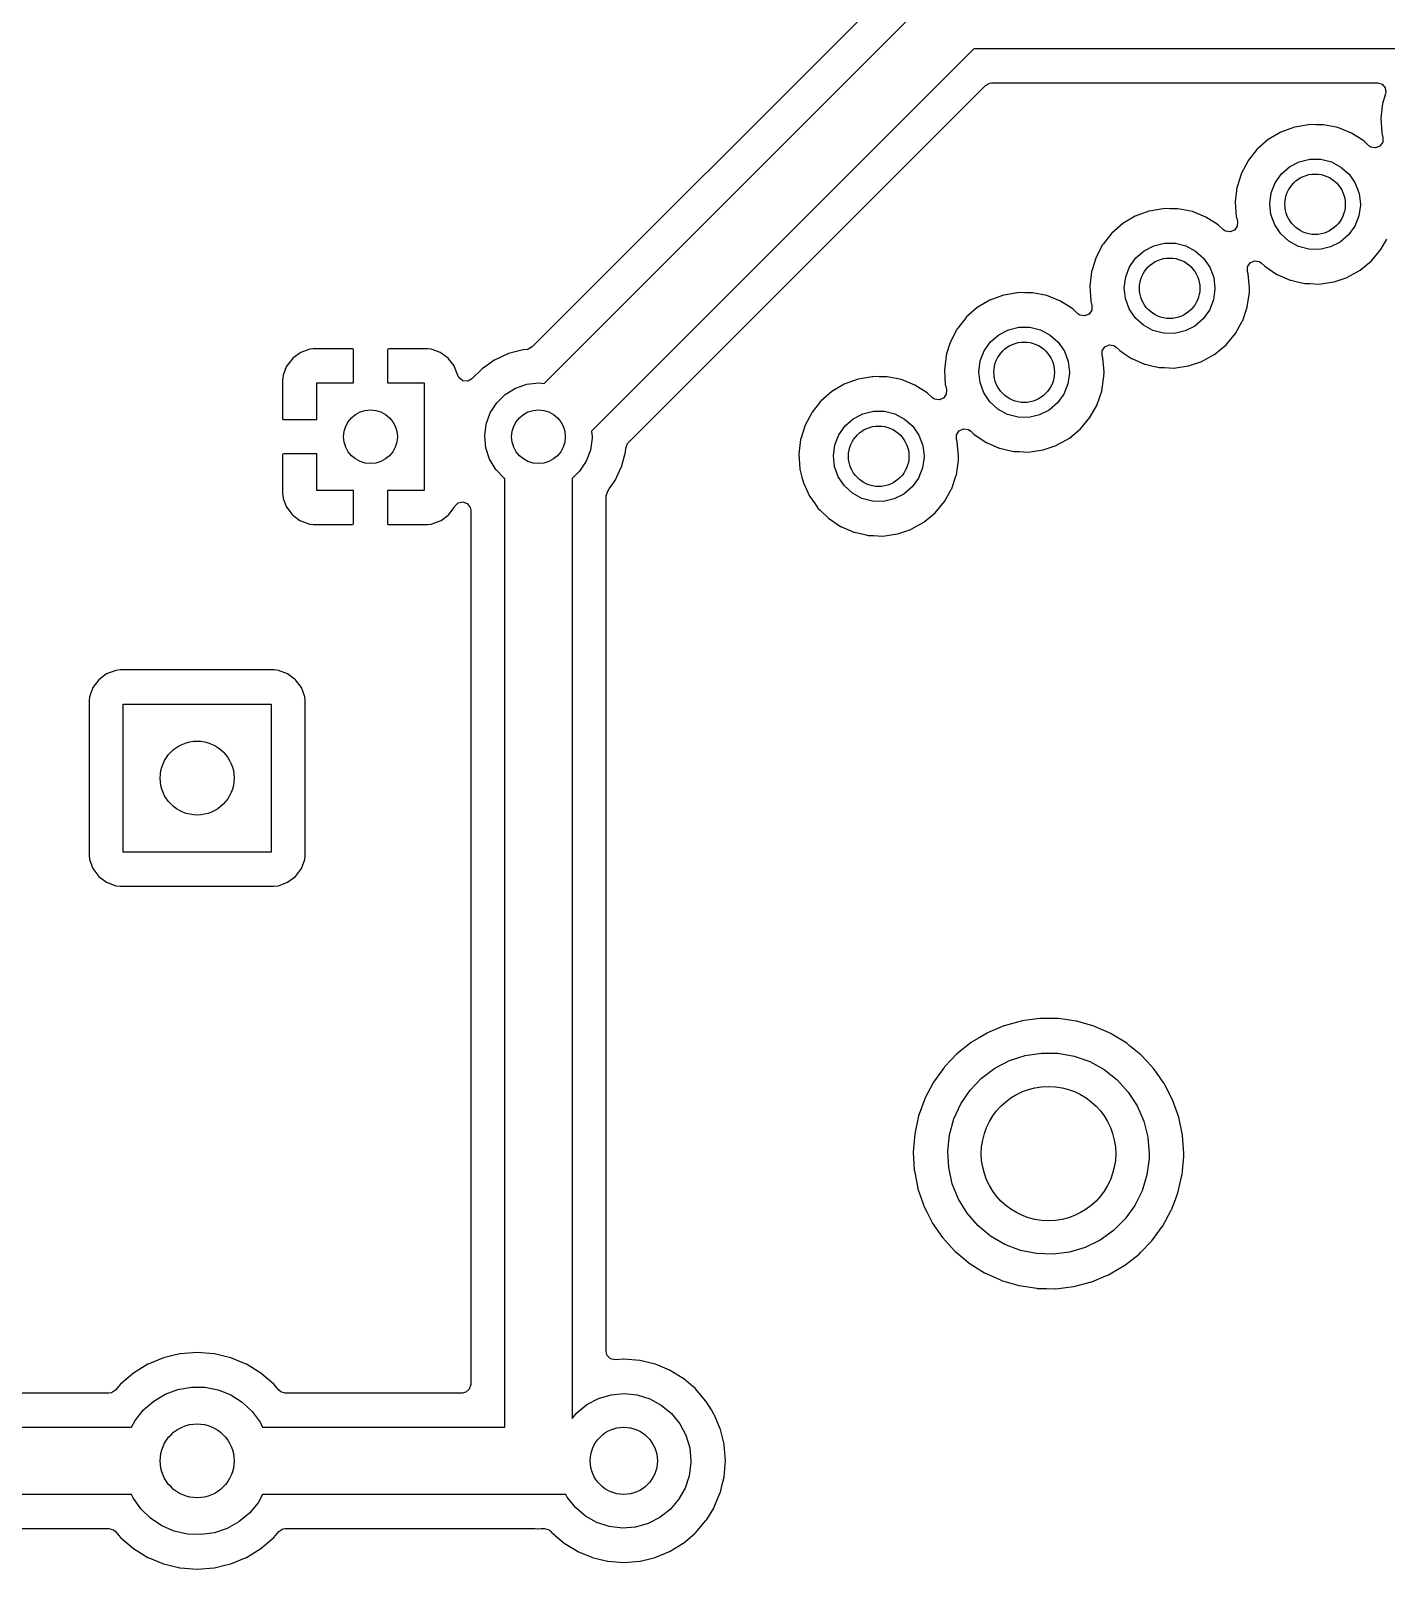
# Model space of a CAD drawing. Extents: x 64 to 233, y -134 to -59.
# Drawn here: x 127.06 to 147.24, y -105.75 to -82.86 of the extents above; entities that cross this region are included whole.
import ezdxf

# ---------------------------------------------------------------- set-up
doc = ezdxf.new("R2010")
doc.units = 0
doc.layers.add('BLACK', color=7, linetype='CONTINUOUS')

msp = doc.modelspace()

# ---------------------------------------------------------------- linework, layer by layer
at = {"layer": 'BLACK', "linetype": 'CONTINUOUS'}
for p, q in [((140.143, -81.9512), (134.529, -87.5649)), ((134.704, -88.1093), (140.54, -82.2726)), ((141.101, -83.1262), (135.411, -88.8165)), ((163.754, -83.1262), (141.101, -83.1262)), ((135.955, -88.9911), (141.275, -83.6716)), ((141.275, -83.6716), (141.337, -83.6376)), ((141.337, -83.6376), (141.364, -83.6347)), ((141.364, -83.6347), (147.107, -83.6347)), ((147.107, -83.6347), (147.176, -83.6547)), ((147.176, -83.6547), (147.222, -83.7084)), ((147.222, -83.7084), (147.232, -83.7786)), ((147.232, -83.7786), (147.228, -83.7981)), ((147.183, -83.9437), (147.157, -84.1598)), ((147.192, -83.9129), (147.183, -83.9437)), ((147.228, -83.7981), (147.192, -83.9129)), ((147.157, -84.1598), (147.171, -84.3768)), ((145.668, -84.3681), (145.481, -84.4793)), ((145.872, -84.2928), (145.668, -84.3681)), ((145.878, -84.2918), (145.872, -84.2928)), ((146.081, -84.2569), (145.878, -84.2918)), ((145.878, -84.2918), (145.878, -84.2918)), ((146.087, -84.256), (146.081, -84.2569)), ((146.081, -84.2569), (146.081, -84.2569)), ((146.189, -84.2573), (146.087, -84.256)), ((146.299, -84.2587), (146.189, -84.2573)), ((146.304, -84.2588), (146.299, -84.2587)), ((146.299, -84.2587), (146.299, -84.2587)), ((146.518, -84.3012), (146.304, -84.2588)), ((146.72, -84.3818), (146.518, -84.3012)), ((146.904, -84.4979), (146.72, -84.3818)), ((147.171, -84.3768), (147.173, -84.3824)), ((147.173, -84.3824), (147.173, -84.3824)), ((147.173, -84.3824), (147.189, -84.446)), ((147.189, -84.446), (147.186, -84.517)), ((145.314, -84.6272), (145.189, -84.7867)), ((145.318, -84.6227), (145.314, -84.6272)), ((145.481, -84.4793), (145.318, -84.6227)), ((146.908, -84.5018), (146.904, -84.4979)), ((146.981, -84.5695), (146.908, -84.5018)), ((146.908, -84.5018), (146.908, -84.5018)), ((147.01, -84.5896), (146.981, -84.5695)), ((147.08, -84.6023), (147.01, -84.5896)), ((147.146, -84.5752), (147.08, -84.6023)), ((147.186, -84.517), (147.146, -84.5752)), ((145.183, -84.7935), (145.082, -84.986)), ((145.189, -84.7867), (145.183, -84.7935)), ((145.678, -84.9892), (145.801, -84.8826)), ((145.801, -84.8826), (145.945, -84.8082)), ((145.945, -84.8082), (146.102, -84.7703)), ((146.102, -84.7703), (146.265, -84.7712)), ((146.265, -84.7712), (146.422, -84.8107)), ((146.422, -84.8107), (146.565, -84.8866)), ((146.565, -84.8866), (146.686, -84.9945)), ((145.08, -84.9915), (145.026, -85.1667)), ((145.082, -84.986), (145.08, -84.9915)), ((145.526, -85.273), (145.585, -85.1219)), ((145.585, -85.1219), (145.678, -84.9892)), ((146.686, -84.9945), (146.778, -85.1281)), ((146.778, -85.1281), (146.836, -85.2799)), ((145.017, -85.1937), (144.992, -85.4098)), ((145.026, -85.1667), (145.017, -85.1937)), ((145.505, -85.4338), (145.526, -85.273)), ((146.836, -85.2799), (146.855, -85.4409)), ((143.503, -85.6181), (143.316, -85.7293)), ((143.707, -85.5428), (143.503, -85.6181)), ((143.713, -85.5418), (143.707, -85.5428)), ((143.916, -85.5069), (143.713, -85.5418)), ((143.713, -85.5418), (143.713, -85.5418)), ((143.922, -85.506), (143.916, -85.5069)), ((143.916, -85.5069), (143.916, -85.5069)), ((144.024, -85.5073), (143.922, -85.506)), ((144.133, -85.5087), (144.024, -85.5073)), ((144.139, -85.5088), (144.133, -85.5087)), ((144.133, -85.5087), (144.133, -85.5087)), ((144.353, -85.5512), (144.139, -85.5088)), ((144.555, -85.6318), (144.353, -85.5512)), ((144.992, -85.4098), (145.006, -85.6268)), ((145.523, -85.595), (145.505, -85.4338)), ((145.579, -85.7473), (145.523, -85.595)), ((146.832, -85.6156), (146.772, -85.7661)), ((146.855, -85.455), (146.832, -85.6156)), ((146.855, -85.4409), (146.855, -85.455)), ((143.316, -85.7293), (143.153, -85.8727)), ((144.739, -85.7479), (144.555, -85.6318)), ((144.743, -85.7518), (144.739, -85.7479)), ((144.816, -85.8195), (144.743, -85.7518)), ((144.743, -85.7518), (144.743, -85.7518)), ((144.845, -85.8396), (144.816, -85.8195)), ((144.915, -85.8523), (144.845, -85.8396)), ((144.981, -85.8252), (144.915, -85.8523)), ((145.021, -85.767), (144.981, -85.8252)), ((145.006, -85.6268), (145.008, -85.6324)), ((145.008, -85.6324), (145.008, -85.6324)), ((145.008, -85.6324), (145.024, -85.696)), ((145.024, -85.696), (145.021, -85.767)), ((145.669, -85.8819), (145.579, -85.7473)), ((146.772, -85.7661), (146.677, -85.8978)), ((143.018, -86.0435), (142.917, -86.236)), ((143.025, -86.0352), (143.018, -86.0435)), ((143.149, -85.8772), (143.025, -86.0352)), ((143.153, -85.8727), (143.149, -85.8772)), ((143.636, -86.1326), (143.78, -86.0582)), ((143.78, -86.0582), (143.937, -86.0203)), ((143.937, -86.0203), (144.1, -86.0212)), ((144.1, -86.0212), (144.257, -86.0607)), ((144.257, -86.0607), (144.4, -86.1366)), ((145.789, -85.9911), (145.669, -85.8819)), ((145.932, -86.0685), (145.789, -85.9911)), ((146.088, -86.1096), (145.932, -86.0685)), ((146.409, -86.076), (146.251, -86.1122)), ((146.554, -86.0031), (146.409, -86.076)), ((146.677, -85.8978), (146.554, -86.0031)), ((147.16, -86.1141), (147.246, -85.9603)), ((142.915, -86.2415), (142.861, -86.4167)), ((142.917, -86.236), (142.915, -86.2415)), ((143.42, -86.3719), (143.513, -86.2392)), ((143.513, -86.2392), (143.636, -86.1326)), ((144.4, -86.1366), (144.521, -86.2445)), ((144.521, -86.2445), (144.613, -86.3781)), ((145.214, -86.3116), (145.279, -86.2828)), ((145.279, -86.2828), (145.349, -86.2937)), ((145.349, -86.2937), (145.384, -86.3175)), ((146.251, -86.1122), (146.088, -86.1096)), ((146.853, -86.4204), (147.021, -86.2813)), ((147.021, -86.2813), (147.16, -86.1141)), ((142.852, -86.4437), (142.827, -86.6598)), ((142.861, -86.4167), (142.852, -86.4437)), ((143.34, -86.6838), (143.361, -86.523)), ((143.361, -86.523), (143.42, -86.3719)), ((144.613, -86.3781), (144.671, -86.5299)), ((144.671, -86.5299), (144.69, -86.6909)), ((145.175, -86.3709), (145.214, -86.3116)), ((145.175, -86.4419), (145.175, -86.3709)), ((145.184, -86.4743), (145.175, -86.4419)), ((145.204, -86.6909), (145.184, -86.4743)), ((145.384, -86.3175), (145.432, -86.3646)), ((145.432, -86.3646), (145.613, -86.4854)), ((145.613, -86.4854), (145.618, -86.4877)), ((145.618, -86.4877), (145.618, -86.4877)), ((145.618, -86.4877), (145.807, -86.569)), ((146.463, -86.5947), (146.658, -86.5285)), ((146.658, -86.5285), (146.663, -86.5267)), ((146.658, -86.5285), (146.658, -86.5285)), ((146.663, -86.5267), (146.853, -86.4204)), ((141.751, -86.7569), (141.548, -86.7918)), ((141.757, -86.756), (141.751, -86.7569)), ((141.751, -86.7569), (141.751, -86.7569)), ((141.859, -86.7573), (141.757, -86.756)), ((141.968, -86.7587), (141.859, -86.7573)), ((141.974, -86.7588), (141.968, -86.7587)), ((141.968, -86.7587), (141.968, -86.7587)), ((142.188, -86.8012), (141.974, -86.7588)), ((142.827, -86.6598), (142.841, -86.8768)), ((143.358, -86.845), (143.34, -86.6838)), ((144.69, -86.705), (144.667, -86.8656)), ((144.69, -86.6909), (144.69, -86.705)), ((145.171, -86.9683), (145.202, -86.7531)), ((145.202, -86.7531), (145.204, -86.6909)), ((145.807, -86.569), (145.807, -86.569)), ((145.807, -86.569), (145.813, -86.5713)), ((145.813, -86.5713), (145.818, -86.5725)), ((145.818, -86.5725), (145.917, -86.5947)), ((145.917, -86.5947), (146.025, -86.6193)), ((146.025, -86.6193), (146.031, -86.6195)), ((146.031, -86.6195), (146.031, -86.6195)), ((146.031, -86.6195), (146.104, -86.6224)), ((146.104, -86.6224), (146.242, -86.6278)), ((146.242, -86.6278), (146.458, -86.5966)), ((146.458, -86.5966), (146.463, -86.5947)), ((146.463, -86.5947), (146.463, -86.5947)), ((141.151, -86.9793), (140.988, -87.1227)), ((141.338, -86.8681), (141.151, -86.9793)), ((141.542, -86.7928), (141.338, -86.8681)), ((141.548, -86.7918), (141.542, -86.7928)), ((141.548, -86.7918), (141.548, -86.7918)), ((142.39, -86.8818), (142.188, -86.8012)), ((142.573, -86.9979), (142.39, -86.8818)), ((142.841, -86.8768), (142.842, -86.8824)), ((142.842, -86.8824), (142.842, -86.8824)), ((142.842, -86.8824), (142.859, -86.946)), ((142.859, -86.946), (142.856, -87.017)), ((143.414, -86.9973), (143.358, -86.845)), ((144.667, -86.8656), (144.607, -87.0161)), ((145.103, -87.1688), (145.169, -86.9738)), ((145.169, -86.9738), (145.171, -86.9683)), ((145.169, -86.9738), (145.169, -86.9738)), ((140.984, -87.1272), (140.86, -87.2852)), ((140.988, -87.1227), (140.984, -87.1272)), ((142.578, -87.0018), (142.573, -86.9979)), ((142.651, -87.0695), (142.578, -87.0018)), ((142.578, -87.0018), (142.578, -87.0018)), ((142.68, -87.0896), (142.651, -87.0695)), ((142.75, -87.1023), (142.68, -87.0896)), ((142.815, -87.0752), (142.75, -87.1023)), ((142.856, -87.017), (142.815, -87.0752)), ((143.504, -87.1319), (143.414, -86.9973)), ((143.624, -87.2411), (143.504, -87.1319)), ((144.512, -87.1478), (144.389, -87.2531)), ((144.607, -87.0161), (144.512, -87.1478)), ((144.995, -87.3641), (145.092, -87.1895)), ((145.092, -87.1895), (145.098, -87.1793)), ((145.098, -87.1793), (145.101, -87.1743)), ((145.098, -87.1793), (145.098, -87.1793)), ((145.101, -87.1743), (145.103, -87.1688)), ((145.103, -87.1688), (145.103, -87.1688)), ((140.853, -87.2935), (140.752, -87.486)), ((140.86, -87.2852), (140.853, -87.2935)), ((141.348, -87.4892), (141.471, -87.3826)), ((141.471, -87.3826), (141.615, -87.3082)), ((141.615, -87.3082), (141.772, -87.2703)), ((141.772, -87.2703), (141.935, -87.2712)), ((141.935, -87.2712), (142.092, -87.3107)), ((142.092, -87.3107), (142.235, -87.3866)), ((142.235, -87.3866), (142.356, -87.4945)), ((143.767, -87.3185), (143.624, -87.2411)), ((143.923, -87.3596), (143.767, -87.3185)), ((144.086, -87.3622), (143.923, -87.3596)), ((144.244, -87.326), (144.086, -87.3622)), ((144.389, -87.2531), (144.244, -87.326)), ((144.855, -87.5313), (144.995, -87.3641)), ((131.066, -87.6552), (130.964, -87.7317)), ((131.082, -87.6467), (131.066, -87.6552)), ((131.202, -87.6015), (131.082, -87.6467)), ((131.218, -87.5979), (131.202, -87.6015)), ((131.269, -87.5924), (131.218, -87.5979)), ((131.275, -87.592), (131.269, -87.5924)), ((131.852, -87.592), (131.275, -87.592)), ((131.86, -87.5937), (131.852, -87.592)), ((131.862, -87.5949), (131.86, -87.5937)), ((131.866, -87.6101), (131.862, -87.5949)), ((131.866, -88.1), (131.866, -87.6101)), ((132.376, -87.5979), (132.374, -87.6055)), ((132.374, -87.6055), (132.374, -88.1)), ((132.377, -87.5965), (132.376, -87.5979)), ((132.392, -87.592), (132.377, -87.5965)), ((132.965, -87.592), (132.392, -87.592)), ((132.971, -87.5924), (132.965, -87.592)), ((133.022, -87.5979), (132.971, -87.5924)), ((133.038, -87.6015), (133.022, -87.5979)), ((133.158, -87.6467), (133.038, -87.6015)), ((133.174, -87.6552), (133.158, -87.6467)), ((133.276, -87.7317), (133.174, -87.6552)), ((134.166, -87.668), (133.968, -87.7602)), ((134.171, -87.6657), (134.166, -87.668)), ((134.166, -87.668), (134.166, -87.668)), ((134.176, -87.6643), (134.171, -87.6657)), ((134.311, -87.6282), (134.176, -87.6643)), ((134.176, -87.6643), (134.176, -87.6643)), ((134.392, -87.6065), (134.311, -87.6282)), ((134.451, -87.6013), (134.392, -87.6065)), ((134.467, -87.5989), (134.451, -87.6013)), ((134.529, -87.5649), (134.467, -87.5989)), ((140.695, -87.668), (140.687, -87.6937)), ((140.744, -87.5122), (140.695, -87.668)), ((140.752, -87.486), (140.744, -87.5122)), ((141.196, -87.773), (141.255, -87.6219)), ((141.255, -87.6219), (141.348, -87.4892)), ((142.356, -87.4945), (142.448, -87.6281)), ((142.448, -87.6281), (142.505, -87.7799)), ((143.009, -87.6919), (143.01, -87.6209)), ((143.01, -87.6209), (143.049, -87.5616)), ((143.049, -87.5616), (143.114, -87.5328)), ((143.114, -87.5328), (143.184, -87.5437)), ((143.184, -87.5437), (143.219, -87.5675)), ((143.219, -87.5675), (143.267, -87.6146)), ((143.267, -87.6146), (143.272, -87.6178)), ((143.272, -87.6178), (143.328, -87.6552)), ((143.328, -87.6552), (143.448, -87.7354)), ((144.562, -87.7412), (144.688, -87.6704)), ((144.688, -87.6704), (144.855, -87.5313)), ((130.867, -87.8619), (130.822, -87.9824)), ((130.875, -87.8464), (130.867, -87.8619)), ((130.952, -87.7443), (130.875, -87.8464)), ((130.964, -87.7317), (130.952, -87.7443)), ((133.288, -87.7443), (133.276, -87.7317)), ((133.365, -87.8464), (133.288, -87.7443)), ((133.373, -87.8619), (133.365, -87.8464)), ((133.421, -87.9898), (133.373, -87.8619)), ((133.776, -87.8938), (133.63, -88.0399)), ((133.78, -87.8906), (133.776, -87.8938)), ((133.883, -87.819), (133.78, -87.8906)), ((133.78, -87.8906), (133.78, -87.8906)), ((133.963, -87.7625), (133.883, -87.819)), ((133.968, -87.7602), (133.963, -87.7625)), ((133.968, -87.7602), (133.968, -87.7602)), ((140.687, -87.6937), (140.662, -87.9098)), ((140.662, -87.9098), (140.676, -88.1268)), ((141.175, -87.9338), (141.196, -87.773)), ((142.505, -87.7799), (142.525, -87.9409)), ((143.019, -87.7243), (143.009, -87.6919)), ((143.039, -87.9409), (143.019, -87.7243)), ((143.448, -87.7354), (143.453, -87.7377)), ((143.453, -87.7377), (143.453, -87.7377)), ((143.453, -87.7377), (143.642, -87.819)), ((143.642, -87.819), (143.642, -87.819)), ((143.642, -87.819), (143.648, -87.8213)), ((143.648, -87.8213), (143.653, -87.8225)), ((143.653, -87.8225), (143.751, -87.8447)), ((143.751, -87.8447), (143.86, -87.8693)), ((143.86, -87.8693), (143.866, -87.8695)), ((143.866, -87.8695), (143.866, -87.8695)), ((143.866, -87.8695), (143.939, -87.8724)), ((143.939, -87.8724), (144.077, -87.8778)), ((144.077, -87.8778), (144.292, -87.8466)), ((144.292, -87.8466), (144.298, -87.8447)), ((144.298, -87.8447), (144.493, -87.7785)), ((144.298, -87.8447), (144.298, -87.8447)), ((144.493, -87.7785), (144.498, -87.7767)), ((144.493, -87.7785), (144.493, -87.7785)), ((144.498, -87.7767), (144.509, -87.7705)), ((144.509, -87.7705), (144.562, -87.7412)), ((130.818, -87.9976), (130.812, -88.0485)), ((130.812, -88.0485), (130.812, -88.0553)), ((130.812, -88.0553), (130.812, -88.6279)), ((130.822, -87.9824), (130.818, -87.9976)), ((131.32, -88.646), (131.32, -88.1)), ((131.32, -88.1), (131.866, -88.1)), ((132.374, -88.1), (132.92, -88.1)), ((132.92, -88.1), (132.92, -89.7)), ((133.422, -87.9894), (133.421, -87.9898)), ((133.44, -88.0263), (133.422, -87.9894)), ((133.496, -88.0689), (133.44, -88.0263)), ((133.567, -88.0739), (133.496, -88.0689)), ((133.63, -88.0399), (133.567, -88.0739)), ((134.279, -88.1761), (134.448, -88.1187)), ((134.448, -88.1187), (134.626, -88.1)), ((134.626, -88.1), (134.704, -88.1093)), ((139.173, -88.1181), (138.986, -88.2293)), ((139.377, -88.0428), (139.173, -88.1181)), ((139.383, -88.0418), (139.377, -88.0428)), ((139.586, -88.0069), (139.383, -88.0418)), ((139.383, -88.0418), (139.383, -88.0418)), ((139.592, -88.006), (139.586, -88.0069)), ((139.586, -88.0069), (139.586, -88.0069)), ((139.694, -88.0073), (139.592, -88.006)), ((139.803, -88.0087), (139.694, -88.0073)), ((139.809, -88.0088), (139.803, -88.0087)), ((139.803, -88.0087), (139.803, -88.0087)), ((140.022, -88.0512), (139.809, -88.0088)), ((140.224, -88.1318), (140.022, -88.0512)), ((140.408, -88.2479), (140.224, -88.1318)), ((140.676, -88.1268), (140.677, -88.1324)), ((140.677, -88.1324), (140.677, -88.1324)), ((140.677, -88.1324), (140.694, -88.196)), ((141.193, -88.095), (141.175, -87.9338)), ((141.249, -88.2473), (141.193, -88.095)), ((142.502, -88.1156), (142.441, -88.2661)), ((142.525, -87.955), (142.502, -88.1156)), ((142.525, -87.9409), (142.525, -87.955)), ((143.006, -88.2183), (143.037, -88.0031)), ((143.037, -88.0031), (143.039, -87.9409)), ((134, -88.3944), (134.127, -88.2696)), ((134.127, -88.2696), (134.279, -88.1761)), ((138.986, -88.2293), (138.823, -88.3727)), ((140.413, -88.2518), (140.408, -88.2479)), ((140.486, -88.3195), (140.413, -88.2518)), ((140.413, -88.2518), (140.413, -88.2518)), ((140.515, -88.3396), (140.486, -88.3195)), ((140.585, -88.3523), (140.515, -88.3396)), ((140.65, -88.3252), (140.585, -88.3523)), ((140.691, -88.267), (140.65, -88.3252)), ((140.694, -88.196), (140.691, -88.267)), ((141.339, -88.3819), (141.249, -88.2473)), ((142.441, -88.2661), (142.347, -88.3978)), ((142.938, -88.4188), (143.004, -88.2238)), ((143.004, -88.2238), (143.006, -88.2183)), ((143.004, -88.2238), (143.004, -88.2238)), ((133.842, -88.7119), (133.903, -88.5443)), ((133.903, -88.5443), (134, -88.3944)), ((138.688, -88.5435), (138.587, -88.736)), ((138.695, -88.5352), (138.688, -88.5435)), ((138.819, -88.3772), (138.695, -88.5352)), ((138.823, -88.3727), (138.819, -88.3772)), ((139.305, -88.6326), (139.45, -88.5582)), ((139.45, -88.5582), (139.607, -88.5203)), ((139.607, -88.5203), (139.769, -88.5212)), ((139.769, -88.5212), (139.927, -88.5607)), ((139.927, -88.5607), (140.07, -88.6366)), ((141.459, -88.4911), (141.339, -88.3819)), ((141.601, -88.5685), (141.459, -88.4911)), ((141.758, -88.6096), (141.601, -88.5685)), ((142.079, -88.576), (141.92, -88.6122)), ((142.223, -88.5031), (142.079, -88.576)), ((142.347, -88.3978), (142.223, -88.5031)), ((142.829, -88.6141), (142.936, -88.4243)), ((142.936, -88.4243), (142.938, -88.4188)), ((142.938, -88.4188), (142.938, -88.4188)), ((130.812, -88.6279), (130.816, -88.6431)), ((130.816, -88.6431), (130.818, -88.6443)), ((130.818, -88.6443), (130.826, -88.646)), ((130.826, -88.646), (131.32, -88.646)), ((133.82, -88.8888), (133.842, -88.7119)), ((135.411, -88.8165), (135.42, -88.9)), ((138.585, -88.7415), (138.531, -88.9167)), ((138.587, -88.736), (138.585, -88.7415)), ((139.09, -88.8719), (139.183, -88.7392)), ((139.183, -88.7392), (139.305, -88.6326)), ((140.07, -88.6366), (140.191, -88.7445)), ((140.191, -88.7445), (140.283, -88.8781)), ((140.845, -88.8709), (140.884, -88.8116)), ((140.884, -88.8116), (140.949, -88.7828)), ((140.949, -88.7828), (141.019, -88.7937)), ((141.019, -88.7937), (141.054, -88.8175)), ((141.054, -88.8175), (141.102, -88.8646)), ((141.92, -88.6122), (141.758, -88.6096)), ((142.523, -88.9204), (142.69, -88.7813)), ((142.69, -88.7813), (142.829, -88.6141)), ((133.837, -89.0663), (133.82, -88.8888)), ((135.42, -88.9223), (135.395, -89.099)), ((135.42, -88.9), (135.42, -88.9223)), ((135.919, -89.0692), (135.945, -89.0031)), ((135.945, -89.0031), (135.955, -88.9911)), ((138.522, -88.9437), (138.497, -89.1598)), ((138.531, -88.9167), (138.522, -88.9437)), ((139.01, -89.1838), (139.031, -89.023)), ((139.031, -89.023), (139.09, -88.8719)), ((140.283, -88.8781), (140.34, -89.0299)), ((140.34, -89.0299), (140.36, -89.1909)), ((140.844, -88.9419), (140.845, -88.8709)), ((140.854, -88.9743), (140.844, -88.9419)), ((140.873, -89.1909), (140.854, -88.9743)), ((141.102, -88.8646), (141.283, -88.9854)), ((141.283, -88.9854), (141.288, -88.9877)), ((141.288, -88.9877), (141.288, -88.9877)), ((141.288, -88.9877), (141.477, -89.069)), ((142.133, -89.0947), (142.328, -89.0285)), ((142.328, -89.0285), (142.333, -89.0267)), ((142.328, -89.0285), (142.328, -89.0285)), ((142.333, -89.0267), (142.377, -89.0023)), ((142.377, -89.0023), (142.427, -88.9743)), ((142.427, -88.9743), (142.523, -88.9204)), ((130.814, -89.1599), (130.812, -89.1675)), ((130.812, -89.1675), (130.812, -89.7447)), ((130.815, -89.1585), (130.814, -89.1599)), ((130.83, -89.154), (130.815, -89.1585)), ((131.32, -89.154), (130.83, -89.154)), ((131.32, -89.7), (131.32, -89.154)), ((133.894, -89.2356), (133.837, -89.0663)), ((133.986, -89.3881), (133.894, -89.2356)), ((135.332, -89.2657), (135.233, -89.4142)), ((135.395, -89.099), (135.332, -89.2657)), ((135.854, -89.3492), (135.914, -89.1281)), ((135.914, -89.1281), (135.919, -89.0692)), ((138.497, -89.1598), (138.511, -89.3768)), ((139.028, -89.345), (139.01, -89.1838)), ((140.36, -89.205), (140.337, -89.3656)), ((140.36, -89.1909), (140.36, -89.205)), ((140.841, -89.4683), (140.872, -89.2531)), ((140.872, -89.2531), (140.873, -89.1909)), ((141.477, -89.069), (141.477, -89.069)), ((141.477, -89.069), (141.483, -89.0713)), ((141.483, -89.0713), (141.488, -89.0725)), ((141.488, -89.0725), (141.586, -89.0947)), ((141.586, -89.0947), (141.695, -89.1193)), ((141.695, -89.1193), (141.701, -89.1195)), ((141.701, -89.1195), (141.701, -89.1195)), ((141.701, -89.1195), (141.774, -89.1224)), ((141.774, -89.1224), (141.912, -89.1278)), ((141.912, -89.1278), (142.127, -89.0966)), ((142.127, -89.0966), (142.133, -89.0947)), ((142.133, -89.0947), (142.133, -89.0947)), ((134.11, -89.5164), (133.986, -89.3881)), ((135.233, -89.4142), (135.12, -89.5217)), ((135.76, -89.5518), (135.852, -89.3542)), ((135.852, -89.3542), (135.854, -89.3492)), ((135.852, -89.3542), (135.852, -89.3542)), ((138.511, -89.3768), (138.512, -89.3824)), ((138.512, -89.3824), (138.512, -89.3824)), ((138.512, -89.3824), (138.542, -89.5009)), ((138.542, -89.5009), (138.564, -89.5876)), ((139.083, -89.4973), (139.028, -89.345)), ((139.174, -89.6319), (139.083, -89.4973)), ((140.337, -89.3656), (140.276, -89.5161)), ((140.773, -89.6688), (140.839, -89.4738)), ((140.839, -89.4738), (140.841, -89.4683)), ((140.839, -89.4738), (140.839, -89.4738)), ((131.866, -89.7), (131.32, -89.7)), ((131.866, -90.1945), (131.866, -89.7)), ((132.92, -89.7), (132.374, -89.7)), ((132.374, -89.7), (132.374, -90.1899)), ((134.12, -89.5229), (134.11, -89.5164)), ((134.12, -103.64), (134.12, -89.5229)), ((135.12, -89.5217), (135.12, -103.509)), ((135.629, -89.7807), (135.651, -89.7085)), ((135.651, -89.7085), (135.675, -89.6743)), ((135.675, -89.6743), (135.758, -89.5567)), ((135.758, -89.5567), (135.76, -89.5518)), ((135.76, -89.5518), (135.76, -89.5518)), ((138.564, -89.5876), (138.656, -89.7852)), ((139.294, -89.7411), (139.174, -89.6319)), ((139.436, -89.8185), (139.294, -89.7411)), ((140.182, -89.6478), (140.058, -89.7531)), ((140.276, -89.5161), (140.182, -89.6478)), ((140.664, -89.8641), (140.765, -89.6853)), ((140.765, -89.6853), (140.768, -89.6793)), ((140.768, -89.6793), (140.771, -89.6743)), ((140.768, -89.6793), (140.768, -89.6793)), ((140.771, -89.6743), (140.773, -89.6688)), ((140.773, -89.6688), (140.773, -89.6688)), ((130.812, -89.7447), (130.812, -89.7515)), ((130.812, -89.7515), (130.818, -89.8024)), ((130.818, -89.8024), (130.822, -89.8176)), ((130.822, -89.8176), (130.867, -89.9381)), ((130.867, -89.9381), (130.875, -89.9536)), ((130.875, -89.9536), (130.952, -90.0557)), ((133.288, -90.0557), (133.365, -89.9536)), ((133.365, -89.9536), (133.375, -89.935)), ((133.375, -89.935), (133.425, -89.8849)), ((133.425, -89.8849), (133.495, -89.8699)), ((133.495, -89.8699), (133.561, -89.8948)), ((133.561, -89.8948), (133.604, -89.9516)), ((133.604, -89.9516), (133.612, -89.9955)), ((135.629, -102.511), (135.629, -89.7807)), ((138.656, -89.7852), (138.659, -89.7899)), ((138.659, -89.7899), (138.737, -89.8998)), ((138.737, -89.8998), (138.781, -89.9628)), ((138.781, -89.9628), (138.785, -89.9668)), ((138.785, -89.9668), (138.814, -89.9946)), ((139.593, -89.8596), (139.436, -89.8185)), ((139.755, -89.8622), (139.593, -89.8596)), ((139.914, -89.826), (139.755, -89.8622)), ((140.058, -89.7531), (139.914, -89.826)), ((140.525, -90.0313), (140.664, -89.8641)), ((130.952, -90.0557), (130.964, -90.0683)), ((130.964, -90.0683), (131.066, -90.1448)), ((131.066, -90.1448), (131.082, -90.1533)), ((131.082, -90.1533), (131.202, -90.1985)), ((131.202, -90.1985), (131.218, -90.2021)), ((131.864, -90.2021), (131.866, -90.1945)), ((132.374, -90.1899), (132.378, -90.2051)), ((133.022, -90.2021), (133.038, -90.1985)), ((133.038, -90.1985), (133.158, -90.1533)), ((133.158, -90.1533), (133.174, -90.1448)), ((133.174, -90.1448), (133.276, -90.0683)), ((133.276, -90.0683), (133.288, -90.0557)), ((133.612, -89.9955), (133.612, -103.005)), ((138.814, -89.9946), (138.937, -90.1146)), ((138.937, -90.1146), (139.118, -90.2354)), ((140.168, -90.2767), (140.358, -90.1704)), ((140.358, -90.1704), (140.525, -90.0313)), ((131.218, -90.2021), (131.269, -90.2076)), ((131.269, -90.2076), (131.275, -90.208)), ((131.275, -90.208), (131.848, -90.208)), ((131.848, -90.208), (131.863, -90.2035)), ((131.863, -90.2035), (131.864, -90.2021)), ((132.378, -90.2051), (132.38, -90.2063)), ((132.38, -90.2063), (132.388, -90.208)), ((132.388, -90.208), (132.965, -90.208)), ((132.965, -90.208), (132.971, -90.2076)), ((132.971, -90.2076), (133.022, -90.2021)), ((139.118, -90.2354), (139.123, -90.2377)), ((139.123, -90.2377), (139.123, -90.2377)), ((139.123, -90.2377), (139.312, -90.319)), ((139.312, -90.319), (139.312, -90.319)), ((139.312, -90.319), (139.318, -90.3213)), ((139.318, -90.3213), (139.323, -90.3225)), ((139.323, -90.3225), (139.477, -90.3573)), ((139.477, -90.3573), (139.53, -90.3693)), ((139.53, -90.3693), (139.536, -90.3695)), ((139.536, -90.3695), (139.536, -90.3695)), ((139.536, -90.3695), (139.608, -90.3724)), ((139.608, -90.3724), (139.747, -90.3778)), ((139.747, -90.3778), (139.962, -90.3466)), ((139.962, -90.3466), (139.968, -90.3447)), ((139.968, -90.3447), (140.163, -90.2785)), ((139.968, -90.3447), (139.968, -90.3447)), ((140.163, -90.2785), (140.168, -90.2767)), ((140.163, -90.2785), (140.163, -90.2785)), ((128.193, -92.4294), (128.077, -92.5167)), ((128.33, -92.3783), (128.193, -92.4294)), ((128.392, -92.3715), (128.33, -92.3783)), ((130.688, -92.3715), (128.392, -92.3715)), ((130.75, -92.3783), (130.688, -92.3715)), ((130.887, -92.4294), (130.75, -92.3783)), ((131.003, -92.5167), (130.887, -92.4294)), ((127.989, -92.6333), (127.938, -92.7697)), ((128.077, -92.5167), (127.989, -92.6333)), ((131.091, -92.6333), (131.003, -92.5167)), ((131.142, -92.7697), (131.091, -92.6333)), ((127.938, -92.7697), (127.931, -92.8319)), ((127.931, -92.8319), (127.931, -95.1281)), ((128.44, -95.08), (128.44, -92.88)), ((128.44, -92.88), (130.64, -92.88)), ((130.64, -92.88), (130.64, -95.08)), ((131.148, -92.8319), (131.142, -92.7697)), ((131.148, -95.1281), (131.148, -92.8319)), ((127.931, -95.1281), (127.938, -95.1903)), ((127.938, -95.1903), (127.989, -95.3267)), ((130.64, -95.08), (128.44, -95.08)), ((131.091, -95.3267), (131.142, -95.1903)), ((131.142, -95.1903), (131.148, -95.1281)), ((127.989, -95.3267), (128.077, -95.4433)), ((128.077, -95.4433), (128.193, -95.5306)), ((130.887, -95.5306), (131.003, -95.4433)), ((131.003, -95.4433), (131.091, -95.3267)), ((128.193, -95.5306), (128.33, -95.5817)), ((128.33, -95.5817), (128.392, -95.5885)), ((128.392, -95.5885), (130.688, -95.5885)), ((130.688, -95.5885), (130.75, -95.5817)), ((130.75, -95.5817), (130.887, -95.5306)), ((141.546, -97.6681), (141.302, -97.7722)), ((141.55, -97.6664), (141.546, -97.6681)), ((141.749, -97.6119), (141.55, -97.6664)), ((141.81, -97.5953), (141.749, -97.6119)), ((141.814, -97.5942), (141.81, -97.5953)), ((141.81, -97.5953), (141.81, -97.5953)), ((141.971, -97.5734), (141.814, -97.5942)), ((142.081, -97.559), (141.971, -97.5734)), ((142.085, -97.5584), (142.081, -97.559)), ((142.081, -97.559), (142.081, -97.559)), ((142.09, -97.5584), (142.085, -97.5584)), ((142.215, -97.5591), (142.09, -97.5584)), ((142.09, -97.5584), (142.09, -97.5584)), ((142.359, -97.5598), (142.215, -97.5591)), ((142.395, -97.5649), (142.359, -97.5598)), ((142.626, -97.5978), (142.395, -97.5649)), ((142.63, -97.5984), (142.626, -97.5978)), ((142.626, -97.5978), (142.626, -97.5978)), ((142.894, -97.6735), (142.63, -97.5984)), ((142.898, -97.6752), (142.894, -97.6735)), ((143.141, -97.7818), (142.898, -97.6752)), ((142.898, -97.6752), (142.898, -97.6752)), ((141.063, -97.9145), (140.849, -98.0857)), ((141.067, -97.9123), (141.063, -97.9145)), ((141.179, -97.8448), (141.067, -97.9123)), ((141.067, -97.9123), (141.067, -97.9123)), ((141.298, -97.7739), (141.179, -97.8448)), ((141.302, -97.7722), (141.298, -97.7739)), ((141.302, -97.7722), (141.302, -97.7722)), ((143.145, -97.7835), (143.141, -97.7818)), ((143.378, -97.9266), (143.145, -97.7835)), ((143.415, -97.957), (143.378, -97.9266)), ((143.587, -98.0974), (143.415, -97.957)), ((140.77, -98.1686), (140.666, -98.2786)), ((140.849, -98.0857), (140.77, -98.1686)), ((141.412, -98.2983), (141.631, -98.1848)), ((141.631, -98.1848), (141.864, -98.1085)), ((141.864, -98.1085), (142.107, -98.0713)), ((142.107, -98.0713), (142.353, -98.0743)), ((142.353, -98.0743), (142.595, -98.1174)), ((142.595, -98.1174), (142.827, -98.1994)), ((142.827, -98.1994), (143.042, -98.3182)), ((143.59, -98.1001), (143.587, -98.0974)), ((143.587, -98.0974), (143.587, -98.0974)), ((143.593, -98.1032), (143.59, -98.1001)), ((143.679, -98.1963), (143.593, -98.1032)), ((143.593, -98.1032), (143.593, -98.1032)), ((143.776, -98.3007), (143.679, -98.1963)), ((140.661, -98.2844), (140.501, -98.5068)), ((140.666, -98.2786), (140.661, -98.2844)), ((141.216, -98.4459), (141.412, -98.2983)), ((143.042, -98.3182), (143.235, -98.4706)), ((143.828, -98.3741), (143.776, -98.3007)), ((143.93, -98.5192), (143.828, -98.3741)), ((140.501, -98.5068), (140.373, -98.7488)), ((140.908, -98.8267), (141.046, -98.6236)), ((141.046, -98.6236), (141.216, -98.4459)), ((143.235, -98.4706), (143.4, -98.6524)), ((143.4, -98.6524), (143.534, -98.8588)), ((143.934, -98.5247), (143.93, -98.5192)), ((144.059, -98.7681), (143.934, -98.5247)), ((140.371, -98.7528), (140.288, -98.9801)), ((140.373, -98.7488), (140.371, -98.7528)), ((140.371, -98.7528), (140.371, -98.7528)), ((140.804, -99.0497), (140.908, -98.8267)), ((143.534, -98.8588), (143.632, -99.0842)), ((144.151, -99.0262), (144.059, -98.7681)), ((140.279, -99.006), (140.22, -99.2735)), ((140.288, -98.9801), (140.279, -99.006)), ((140.738, -99.2866), (140.804, -99.0497)), ((143.632, -99.0842), (143.692, -99.3226)), ((144.206, -99.2944), (144.151, -99.0262)), ((140.22, -99.2735), (140.199, -99.5465)), ((140.712, -99.531), (140.738, -99.2866)), ((143.692, -99.3226), (143.712, -99.5676)), ((144.207, -99.2987), (144.206, -99.2944)), ((144.216, -99.4308), (144.207, -99.2987)), ((144.207, -99.2987), (144.207, -99.2987)), ((140.199, -99.5465), (140.214, -99.8199)), ((140.726, -99.7764), (140.712, -99.531)), ((143.712, -99.5676), (143.71, -99.6409)), ((144.225, -99.5676), (144.216, -99.4308)), ((144.225, -99.6098), (144.225, -99.5676)), ((140.78, -100.016), (140.726, -99.7764)), ((143.71, -99.6409), (143.678, -99.8846)), ((144.206, -99.8225), (144.224, -99.6123)), ((144.224, -99.6123), (144.225, -99.6098)), ((144.224, -99.6123), (144.224, -99.6123)), ((140.214, -99.8199), (140.215, -99.8242)), ((140.215, -99.8242), (140.215, -99.8242)), ((140.215, -99.8242), (140.246, -99.9792)), ((140.246, -99.9792), (140.267, -100.089)), ((140.873, -100.244), (140.78, -100.016)), ((143.678, -99.8846), (143.606, -100.12)), ((144.139, -100.15), (144.198, -99.8924)), ((144.198, -99.8924), (144.199, -99.8867)), ((144.199, -99.8867), (144.2, -99.8826)), ((144.199, -99.8867), (144.199, -99.8867)), ((144.2, -99.8826), (144.206, -99.8225)), ((140.267, -100.089), (140.269, -100.093)), ((140.269, -100.093), (140.269, -100.093)), ((140.269, -100.093), (140.35, -100.331)), ((141.001, -100.454), (140.873, -100.244)), ((143.606, -100.12), (143.498, -100.34)), ((144.042, -100.406), (144.1, -100.253)), ((144.1, -100.253), (144.138, -100.154)), ((144.138, -100.154), (144.139, -100.15)), ((144.138, -100.154), (144.138, -100.154)), ((140.35, -100.331), (140.356, -100.348)), ((140.356, -100.348), (140.4, -100.436)), ((140.4, -100.436), (140.449, -100.534)), ((141.162, -100.639), (141.001, -100.454)), ((143.498, -100.34), (143.354, -100.54)), ((143.914, -100.643), (144.04, -100.409)), ((144.04, -100.409), (144.042, -100.406)), ((144.04, -100.409), (144.04, -100.409)), ((140.449, -100.534), (140.479, -100.592)), ((140.479, -100.592), (140.481, -100.596)), ((140.481, -100.596), (140.481, -100.596)), ((140.481, -100.596), (140.632, -100.815)), ((141.351, -100.796), (141.162, -100.639)), ((143.18, -100.713), (142.98, -100.856)), ((143.354, -100.54), (143.18, -100.713)), ((143.752, -100.864), (143.909, -100.65)), ((143.909, -100.65), (143.912, -100.646)), ((143.912, -100.646), (143.914, -100.643)), ((140.632, -100.815), (140.634, -100.818)), ((140.634, -100.818), (140.637, -100.821)), ((140.637, -100.821), (140.637, -100.821)), ((140.637, -100.821), (140.769, -100.966)), ((141.564, -100.92), (141.351, -100.796)), ((141.793, -101.008), (141.564, -100.92)), ((142.98, -100.856), (142.759, -100.964)), ((143.582, -101.04), (143.746, -100.87)), ((143.746, -100.87), (143.749, -100.867)), ((143.749, -100.867), (143.752, -100.864)), ((143.752, -100.864), (143.752, -100.864)), ((140.769, -100.966), (140.818, -101.021)), ((140.818, -101.021), (140.822, -101.023)), ((140.822, -101.023), (140.822, -101.023)), ((140.822, -101.023), (140.866, -101.061)), ((140.866, -101.061), (141.028, -101.196)), ((142.034, -101.057), (141.793, -101.008)), ((142.28, -101.066), (142.034, -101.057)), ((142.524, -101.035), (142.28, -101.066)), ((142.759, -100.964), (142.524, -101.035)), ((143.343, -101.233), (143.559, -101.064)), ((143.559, -101.064), (143.582, -101.04)), ((141.028, -101.196), (141.032, -101.199)), ((141.032, -101.199), (141.257, -101.34)), ((141.257, -101.34), (141.257, -101.34)), ((141.257, -101.34), (141.26, -101.342)), ((141.26, -101.342), (141.374, -101.393)), ((141.374, -101.393), (141.506, -101.453)), ((142.858, -101.474), (143.041, -101.398)), ((143.041, -101.398), (143.107, -101.371)), ((143.107, -101.371), (143.29, -101.264)), ((143.29, -101.264), (143.34, -101.235)), ((143.34, -101.235), (143.343, -101.233)), ((143.34, -101.235), (143.34, -101.235)), ((141.506, -101.453), (141.506, -101.453)), ((141.506, -101.453), (141.51, -101.455)), ((141.51, -101.455), (141.514, -101.456)), ((141.514, -101.456), (141.514, -101.456)), ((141.514, -101.456), (141.769, -101.531)), ((141.769, -101.531), (141.769, -101.531)), ((141.769, -101.531), (141.773, -101.532)), ((141.773, -101.532), (141.777, -101.533)), ((141.777, -101.533), (141.777, -101.533)), ((141.777, -101.533), (142.039, -101.573)), ((142.039, -101.573), (142.039, -101.573)), ((142.039, -101.573), (142.043, -101.574)), ((142.043, -101.574), (142.183, -101.576)), ((142.183, -101.576), (142.313, -101.578)), ((142.313, -101.578), (142.313, -101.578)), ((142.313, -101.578), (142.317, -101.578)), ((142.317, -101.578), (142.589, -101.545)), ((142.589, -101.545), (142.854, -101.476)), ((142.854, -101.476), (142.858, -101.474)), ((142.858, -101.474), (142.858, -101.474)), ((129.283, -102.548), (129.18, -102.572)), ((129.288, -102.546), (129.283, -102.548)), ((129.283, -102.548), (129.283, -102.548)), ((129.54, -102.527), (129.288, -102.546)), ((129.792, -102.546), (129.54, -102.527)), ((129.797, -102.548), (129.792, -102.546)), ((129.9, -102.572), (129.797, -102.548)), ((129.797, -102.548), (129.797, -102.548)), ((135.644, -102.572), (135.629, -102.511)), ((128.807, -102.702), (128.592, -102.835)), ((128.812, -102.7), (128.807, -102.702)), ((129.037, -102.607), (128.812, -102.7)), ((128.812, -102.7), (128.812, -102.7)), ((129.041, -102.605), (129.037, -102.607)), ((129.037, -102.607), (129.037, -102.607)), ((129.18, -102.572), (129.041, -102.605)), ((130.039, -102.605), (129.9, -102.572)), ((130.043, -102.607), (130.039, -102.605)), ((130.268, -102.7), (130.043, -102.607)), ((130.043, -102.607), (130.043, -102.607)), ((130.273, -102.702), (130.268, -102.7)), ((130.268, -102.7), (130.268, -102.7)), ((130.488, -102.835), (130.273, -102.702)), ((135.695, -102.622), (135.644, -102.572)), ((135.764, -102.637), (135.695, -102.622)), ((135.885, -102.627), (135.764, -102.637)), ((135.89, -102.627), (135.885, -102.627)), ((136.127, -102.645), (135.89, -102.627)), ((136.132, -102.647), (136.127, -102.645)), ((136.255, -102.676), (136.132, -102.647)), ((136.132, -102.647), (136.132, -102.647)), ((136.358, -102.701), (136.255, -102.676)), ((136.362, -102.703), (136.358, -102.701)), ((136.572, -102.79), (136.362, -102.703)), ((136.362, -102.703), (136.362, -102.703)), ((136.577, -102.792), (136.572, -102.79)), ((136.572, -102.79), (136.572, -102.79)), ((136.581, -102.794), (136.577, -102.792)), ((128.396, -103.003), (128.324, -103.087)), ((128.399, -102.999), (128.396, -103.003)), ((128.592, -102.835), (128.399, -102.999)), ((130.681, -102.999), (130.488, -102.835)), ((130.684, -103.003), (130.681, -102.999)), ((130.756, -103.087), (130.684, -103.003)), ((133.612, -103.005), (133.591, -103.074)), ((136.775, -102.913), (136.581, -102.794)), ((136.779, -102.916), (136.775, -102.913)), ((136.775, -102.913), (136.775, -102.913)), ((136.918, -103.034), (136.779, -102.916)), ((128.228, -103.131), (126.2, -103.131)), ((128.264, -103.126), (128.228, -103.131)), ((128.324, -103.087), (128.264, -103.126)), ((128.742, -103.383), (128.893, -103.25)), ((128.893, -103.25), (129.066, -103.147)), ((129.066, -103.147), (129.255, -103.077)), ((129.255, -103.077), (129.454, -103.043)), ((129.454, -103.043), (129.655, -103.046)), ((129.655, -103.046), (129.852, -103.085)), ((129.852, -103.085), (130.039, -103.16)), ((130.039, -103.16), (130.21, -103.267)), ((130.784, -103.111), (130.756, -103.087)), ((130.852, -103.131), (130.784, -103.111)), ((133.486, -103.131), (130.852, -103.131)), ((133.538, -103.12), (133.486, -103.131)), ((133.591, -103.074), (133.538, -103.12)), ((135.342, -103.303), (135.515, -103.213)), ((135.515, -103.213), (135.703, -103.158)), ((135.703, -103.158), (135.897, -103.14)), ((135.897, -103.14), (136.091, -103.16)), ((136.091, -103.16), (136.278, -103.218)), ((136.278, -103.218), (136.449, -103.311)), ((136.956, -103.066), (136.918, -103.034)), ((136.96, -103.07), (136.956, -103.066)), ((137.114, -103.251), (136.96, -103.07)), ((128.617, -103.541), (128.742, -103.383)), ((130.21, -103.267), (130.357, -103.404)), ((130.357, -103.404), (130.478, -103.565)), ((135.12, -103.509), (135.19, -103.426)), ((135.19, -103.426), (135.342, -103.303)), ((136.449, -103.311), (136.6, -103.435)), ((136.6, -103.435), (136.723, -103.587)), ((137.117, -103.255), (137.114, -103.251)), ((137.195, -103.383), (137.117, -103.255)), ((137.117, -103.255), (137.117, -103.255)), ((137.238, -103.453), (137.195, -103.383)), ((137.24, -103.458), (137.238, -103.453)), ((137.325, -103.663), (137.24, -103.458)), ((137.24, -103.458), (137.24, -103.458)), ((125.937, -103.64), (128.565, -103.64)), ((128.565, -103.64), (128.617, -103.541)), ((130.478, -103.565), (130.515, -103.64)), ((130.515, -103.64), (134.12, -103.64)), ((136.723, -103.587), (136.815, -103.759)), ((137.329, -103.672), (137.325, -103.663)), ((137.334, -103.695), (137.329, -103.672)), ((137.382, -103.894), (137.334, -103.695)), ((136.815, -103.759), (136.871, -103.946)), ((137.385, -103.903), (137.382, -103.894)), ((137.403, -104.14), (137.385, -103.903)), ((136.871, -103.946), (136.89, -104.14)), ((136.89, -104.14), (136.89, -104.168)), ((137.385, -104.377), (137.403, -104.14)), ((136.865, -104.362), (136.804, -104.547)), ((136.89, -104.168), (136.865, -104.362)), ((137.365, -104.457), (137.383, -104.382)), ((137.383, -104.382), (137.385, -104.377)), ((137.383, -104.382), (137.383, -104.382)), ((136.804, -104.547), (136.707, -104.716)), ((137.242, -104.817), (137.327, -104.612)), ((137.327, -104.612), (137.329, -104.608)), ((137.327, -104.612), (137.327, -104.612)), ((137.329, -104.608), (137.357, -104.493)), ((137.357, -104.493), (137.365, -104.457)), ((128.564, -104.64), (125.73, -104.64)), ((128.587, -104.69), (128.564, -104.64)), ((128.704, -104.854), (128.587, -104.69)), ((130.447, -104.763), (130.318, -104.918)), ((130.515, -104.64), (130.447, -104.763)), ((135.028, -104.64), (130.515, -104.64)), ((135.049, -104.682), (135.028, -104.64)), ((135.171, -104.835), (135.049, -104.682)), ((135.319, -104.961), (135.171, -104.835)), ((136.707, -104.716), (136.58, -104.864)), ((137.124, -105.014), (137.229, -104.842)), ((137.229, -104.842), (137.236, -104.831)), ((137.236, -104.831), (137.238, -104.827)), ((137.238, -104.827), (137.242, -104.817)), ((128.848, -104.995), (128.704, -104.854)), ((129.015, -105.107), (128.848, -104.995)), ((130.163, -105.047), (129.987, -105.145)), ((130.318, -104.918), (130.163, -105.047)), ((135.49, -105.056), (135.319, -104.961)), ((135.675, -105.117), (135.49, -105.056)), ((136.252, -105.072), (136.064, -105.125)), ((136.426, -104.984), (136.252, -105.072)), ((136.58, -104.864), (136.426, -104.984)), ((136.96, -105.21), (137.114, -105.029)), ((137.114, -105.029), (137.117, -105.025)), ((137.117, -105.025), (137.124, -105.014)), ((137.117, -105.025), (137.117, -105.025)), ((125.784, -105.148), (128.228, -105.148)), ((128.228, -105.148), (128.296, -105.169)), ((128.296, -105.169), (128.324, -105.193)), ((128.324, -105.193), (128.399, -105.281)), ((128.399, -105.281), (128.592, -105.445)), ((129.2, -105.186), (129.015, -105.107)), ((129.396, -105.231), (129.2, -105.186)), ((129.598, -105.238), (129.396, -105.231)), ((129.797, -105.21), (129.598, -105.238)), ((129.987, -105.145), (129.797, -105.21)), ((130.488, -105.445), (130.681, -105.281)), ((130.681, -105.281), (130.756, -105.193)), ((130.756, -105.193), (130.816, -105.154)), ((130.816, -105.154), (130.852, -105.148)), ((130.852, -105.148), (134.56, -105.148)), ((134.56, -105.148), (134.573, -105.149)), ((134.573, -105.149), (134.607, -105.153)), ((134.607, -105.153), (134.607, -105.153)), ((134.607, -105.153), (134.613, -105.153)), ((134.613, -105.153), (134.661, -105.149)), ((134.661, -105.149), (134.672, -105.148)), ((134.672, -105.148), (134.709, -105.148)), ((134.709, -105.148), (134.778, -105.169)), ((134.778, -105.169), (134.805, -105.193)), ((134.805, -105.193), (134.82, -105.21)), ((134.82, -105.21), (134.824, -105.213)), ((134.824, -105.213), (134.832, -105.22)), ((134.832, -105.22), (135.001, -105.364)), ((135.869, -105.14), (135.675, -105.117)), ((136.064, -105.125), (135.869, -105.14)), ((136.779, -105.364), (136.948, -105.22)), ((136.948, -105.22), (136.956, -105.213)), ((136.956, -105.213), (136.96, -105.21)), ((128.592, -105.445), (128.807, -105.578)), ((130.273, -105.578), (130.488, -105.445)), ((135.001, -105.364), (135.005, -105.367)), ((135.005, -105.367), (135.005, -105.367)), ((135.005, -105.367), (135.199, -105.486)), ((135.199, -105.486), (135.203, -105.488)), ((135.203, -105.488), (135.208, -105.49)), ((135.208, -105.49), (135.208, -105.49)), ((135.208, -105.49), (135.413, -105.575)), ((136.367, -105.575), (136.572, -105.49)), ((136.572, -105.49), (136.577, -105.488)), ((136.572, -105.49), (136.572, -105.49)), ((136.577, -105.488), (136.581, -105.486)), ((136.581, -105.486), (136.775, -105.367)), ((136.775, -105.367), (136.779, -105.364)), ((136.775, -105.367), (136.775, -105.367)), ((128.807, -105.578), (128.812, -105.58)), ((128.812, -105.58), (128.812, -105.58)), ((128.812, -105.58), (129.037, -105.673)), ((129.037, -105.673), (129.041, -105.675)), ((129.041, -105.675), (129.126, -105.695)), ((129.126, -105.695), (129.283, -105.732)), ((129.283, -105.732), (129.283, -105.732)), ((129.283, -105.732), (129.288, -105.734)), ((129.288, -105.734), (129.54, -105.753)), ((129.54, -105.753), (129.792, -105.734)), ((129.792, -105.734), (129.797, -105.732)), ((129.797, -105.732), (129.954, -105.695)), ((129.797, -105.732), (129.797, -105.732)), ((129.954, -105.695), (130.039, -105.675)), ((130.039, -105.675), (130.043, -105.673)), ((130.043, -105.673), (130.268, -105.58)), ((130.268, -105.58), (130.273, -105.578)), ((130.268, -105.58), (130.268, -105.58)), ((135.413, -105.575), (135.422, -105.579)), ((135.422, -105.579), (135.503, -105.598)), ((135.503, -105.598), (135.648, -105.633)), ((135.648, -105.633), (135.648, -105.633)), ((135.648, -105.633), (135.653, -105.635)), ((135.653, -105.635), (135.89, -105.653)), ((135.89, -105.653), (136.127, -105.635)), ((136.127, -105.635), (136.132, -105.633)), ((136.132, -105.633), (136.277, -105.598)), ((136.132, -105.633), (136.132, -105.633)), ((136.277, -105.598), (136.358, -105.579)), ((136.358, -105.579), (136.367, -105.575))]:
    msp.add_line(p, q, dxfattribs=at)
at = {"layer": 'BLACK'}
for centre, radius in [((146.18, -85.4409), 0.45), ((144.015, -86.6909), 0.45), ((141.85, -87.9409), 0.45), ((132.12, -88.9), 0.4), ((134.62, -88.9), 0.4), ((139.685, -89.1909), 0.45), ((129.54, -93.98), 0.55), ((142.212, -99.5676), 1), ((129.54, -104.14), 0.55), ((135.89, -104.14), 0.5)]:
    msp.add_circle(centre, radius, dxfattribs=at)

doc.saveas('drawing.dxf')
